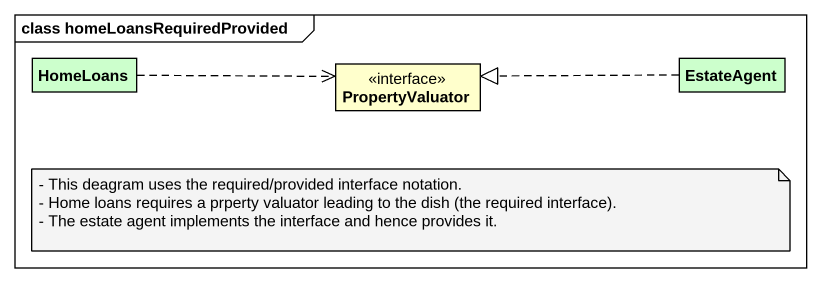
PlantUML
@startuml
mainframe class homeLoansRequiredProvided
hide circle
hide empty members
class HomeLoans #CCFFCC
interface PropertyValuator #FFFFCC
class EstateAgent #CCFFCC
HomeLoans .right.> PropertyValuator
EstateAgent .left.|> PropertyValuator
note as N1
  - This deagram uses the required/provided interface notation.
  - Home loans requires a prperty valuator leading to the dish (the required interface).
  - The estate agent implements the interface and hence provides it.
end note
@enduml
